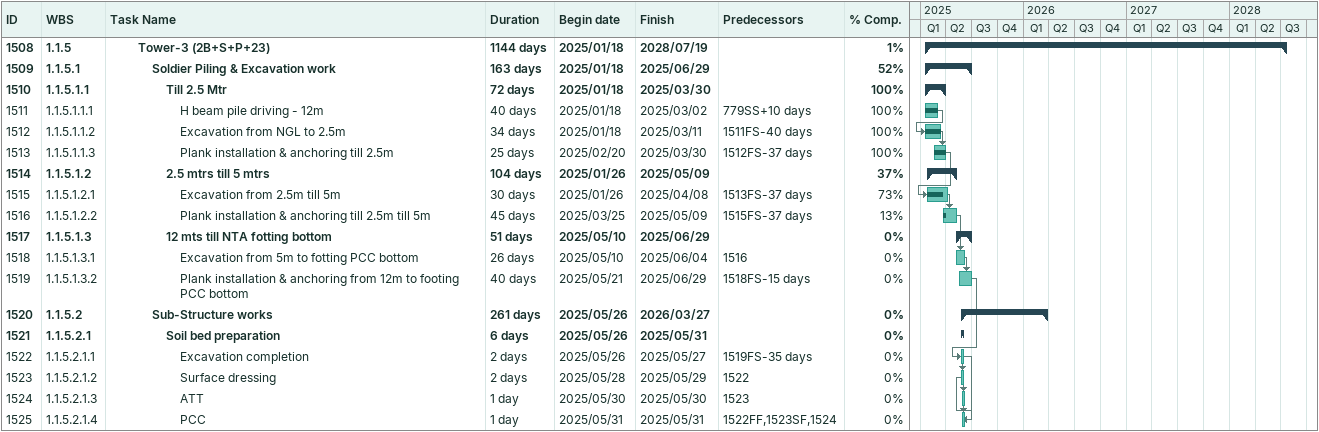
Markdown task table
| ID | WBS | Task | Duration | Start | Finish | Predecessors | % complete |
|---|---|---|---|---|---|---|---|
| 1508 | 1.1.5 | **Tower-3 (2B+S+P+23)** | 1144d | 2025-01-18 | 2028-07-19 |  | 1 |
| 1509 | 1.1.5.1 | **Soldier Piling & Excavation work** | 163d | 2025-01-18 | 2025-06-29 |  | 52 |
| 1510 | 1.1.5.1.1 | **Till 2.5 Mtr** | 72d | 2025-01-18 | 2025-03-30 |  | 100 |
| 1511 | 1.1.5.1.1.1 | H beam pile driving - 12m | 40d | 2025-01-18 | 2025-03-02 | 779SS+10d | 100 |
| 1512 | 1.1.5.1.1.2 | Excavation from NGL to 2.5m | 34d | 2025-01-18 | 2025-03-11 | 1511FS-40d | 100 |
| 1513 | 1.1.5.1.1.3 | Plank installation & anchoring till 2.5m | 25d | 2025-02-20 | 2025-03-30 | 1512FS-37d | 100 |
| 1514 | 1.1.5.1.2 | **2.5 mtrs till 5 mtrs** | 104d | 2025-01-26 | 2025-05-09 |  | 37 |
| 1515 | 1.1.5.1.2.1 | Excavation from 2.5m till 5m | 30d | 2025-01-26 | 2025-04-08 | 1513FS-37d | 73 |
| 1516 | 1.1.5.1.2.2 | Plank installation & anchoring till 2.5m till 5m | 45d | 2025-03-25 | 2025-05-09 | 1515FS-37d | 13 |
| 1517 | 1.1.5.1.3 | **12 mts till NTA fotting bottom** | 51d | 2025-05-10 | 2025-06-29 |  | 0 |
| 1518 | 1.1.5.1.3.1 | Excavation from 5m to fotting PCC bottom | 26d | 2025-05-10 | 2025-06-04 | 1516 | 0 |
| 1519 | 1.1.5.1.3.2 | Plank installation & anchoring from 12m to footing PCC bottom | 40d | 2025-05-21 | 2025-06-29 | 1518FS-15d | 0 |
| 1520 | 1.1.5.2 | **Sub-Structure works** | 261d | 2025-05-26 | 2026-03-27 |  | 0 |
| 1521 | 1.1.5.2.1 | **Soil bed preparation** | 6d | 2025-05-26 | 2025-05-31 |  | 0 |
| 1522 | 1.1.5.2.1.1 | Excavation completion | 2d | 2025-05-26 | 2025-05-27 | 1519FS-35d | 0 |
| 1523 | 1.1.5.2.1.2 | Surface dressing | 2d | 2025-05-28 | 2025-05-29 | 1522 | 0 |
| 1524 | 1.1.5.2.1.3 | ATT | 1d | 2025-05-30 | 2025-05-30 | 1523 | 0 |
| 1525 | 1.1.5.2.1.4 | PCC | 1d | 2025-05-31 | 2025-05-31 | 1522FF, 1523SF, 1524 | 0 |
